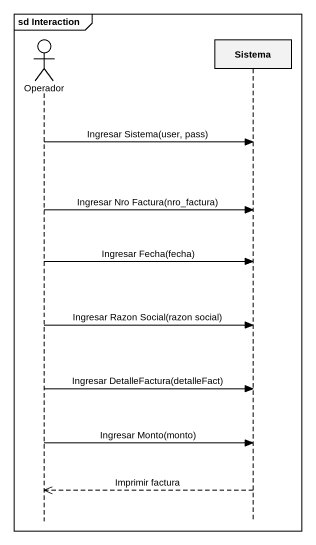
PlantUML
@startuml
mainframe sd Interaction
hide footbox
actor Operador
participant Sistema

Operador -> Sistema : Ingresar Sistema(user, pass)
Operador -> Sistema : Ingresar Nro Factura(nro_factura)
Operador -> Sistema : Ingresar Fecha(fecha)
Operador -> Sistema : Ingresar Razon Social(razon social)
Operador -> Sistema : Ingresar DetalleFactura(detalleFact)
Operador -> Sistema : Ingresar Monto(monto)
Sistema -->> Operador : Imprimir factura
@enduml
